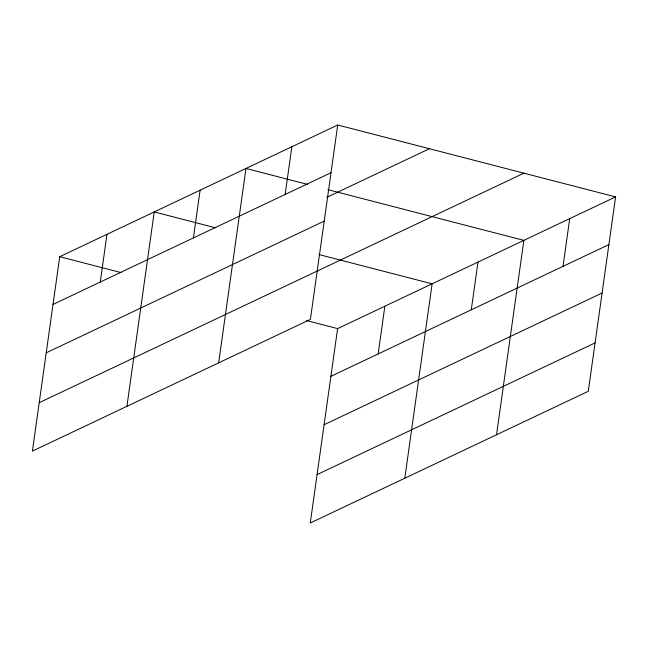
<?xml version="1.0" encoding="UTF-8"?>
<svg xmlns="http://www.w3.org/2000/svg" width="648" height="648" viewBox="0 0 648 648"><rect width="100%" height="100%" fill="white"/><g stroke="black" fill="none" stroke-linecap="round" stroke-linejoin="round"><path stroke-width="0.97" d="M337.721 124.999L59.721 256.713L32.4 451.105L310.4 319.391L337.721 124.999L615.6 196.895L588.279 391.287L310.279 523.001L337.6 328.609L615.6 196.895M100.278 282.034L106.977 234.325M126.919 406.32L154.24 211.936L215.695 227.837M193.404 237.913L200.111 190.196M218.66 362.856L245.981 168.464L307.436 184.372M285.144 194.449L291.851 146.732M378.157 353.93L384.855 306.221M404.798 478.216L432.119 283.824L318.994 254.559M471.282 309.809L477.989 262.092M496.538 434.751L523.859 240.359L327.929 189.67M563.023 266.344L569.73 218.627M53.015 304.43L331.015 172.716M326.884 197.308L429.422 148.724M46.211 352.828L324.211 221.122M39.204 402.7L523.9 173.17M330.893 376.326L608.893 244.612M324.089 424.724L602.089 293.018M317.083 474.595L595.083 342.881M59.721 256.713L121.176 272.614M306.382 320.533L337.6 328.609"/></g></svg>
